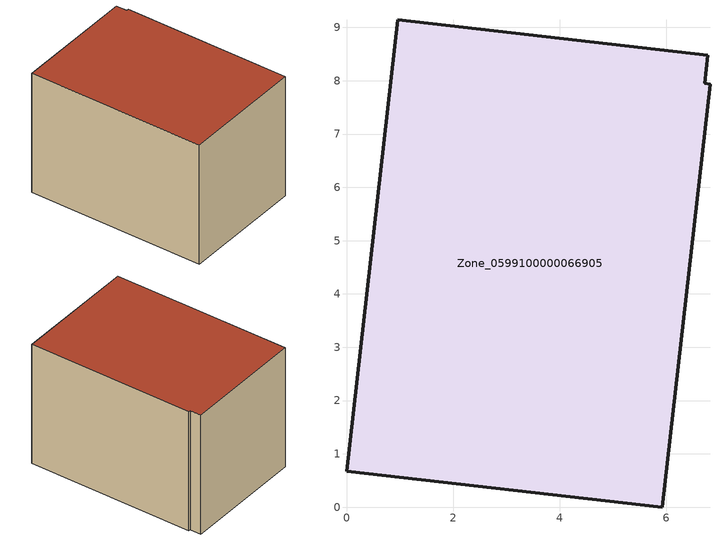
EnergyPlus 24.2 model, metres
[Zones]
Zone_0599100000066905
 floor ground (C_G): 5.92,0 0,0.67 0.96,9.14 6.78,8.48 6.72,7.96 6.82,7.94 z1.97
 wall outside (C_F): 0,0.67 5.92,0 6.82,7.94 6.72,7.96 6.78,8.48 0.96,9.14 0,0.67 z1.97:7.98
 roof outside (C_R): 6.78,8.48 0.96,9.14 0,0.67 5.92,0 6.82,7.94 6.72,7.96 z7.98
[BUILDING]
Pand.0599100000066905: North Axis=0; Terrain=City; Loads Convergence Tolerance Value=0.04; Temperature Convergence Tolerance Value=0.4; Solar Distribution=FullExterior; Maximum Number of Warmup Days=25; Minimum Number of Warmup Days=1
[Site:Location]
Rotterdam.The.Hague.AP_ZH_NLD Design_Conditions: Latitude=51.96; Longitude=4.45; Time Zone=1; Elevation=-4.5
[SITE:GROUNDTEMPERATURE:BUILDINGSURFACE]
18, 18, 18, 18, 18, 18, 18, 18, 18, 18, 18, 18
[MATERIAL] Thermal Absorptance=0.9; Solar Absorptance=0.7; Visible Absorptance=0.7
Name | Roughness | Thickness | Conductivity | Density | Specific Heat
G.TC.1946-1964 | MediumSmooth | 0.15 | 1 | 540 | 1210
F.TC.1946-1964 | Rough | 0.3 | 0.857143 | 1920 | 840
R.TC.1946-1964 | MediumRough | 0.2 | 0.235294 | 1500 | 1000
[CONSTRUCTION]
C_G: G.TC.1946-1964
C_F: F.TC.1946-1964
C_R: R.TC.1946-1964
[ZONE]
Zone_0599100000066905: Type=1; Multiplier=1; Ceiling Height=Autocalculate; Volume=Autocalculate; Floor Area=autocalculate; Part of Total Floor Area=Yes
[ZONEINFILTRATION:DESIGNFLOWRATE]
Infil_Zone_0599100000066905: Zone or ZoneList or Space or SpaceList=Zone_0599100000066905; Schedule=AlwaysOn; Design Flow Rate Calculation Method=Flow/Area; Flow Rate per Floor Area=0.003; Constant Term Coefficient=1; Temperature Term Coefficient=0; Velocity Term Coefficient=0; Velocity Squared Term Coefficient=0
[HVACTEMPLATE:ZONE:IDEALLOADSAIRSYSTEM]
Zone_0599100000066905: Maximum Heating Supply Air Temperature=50; Minimum Cooling Supply Air Temperature=13; Maximum Heating Supply Air Humidity Ratio=0.0156; Minimum Cooling Supply Air Humidity Ratio=0.0077; Heating Limit=NoLimit; Cooling Limit=NoLimit; Dehumidification Control Type=ConstantSensibleHeatRatio; Cooling Sensible Heat Ratio=0.7; Dehumidification Setpoint=60; Humidification Control Type=None; Humidification Setpoint=30; Outdoor Air Method=None; Outdoor Air Flow Rate per Person=0.00944; Outdoor Air Flow Rate per Zone Floor Area=0; Outdoor Air Flow Rate per Zone=0; Demand Controlled Ventilation Type=None; Outdoor Air Economizer Type=NoEconomizer; Heat Recovery Type=None; Sensible Heat Recovery Effectiveness=0.7; Latent Heat Recovery Effectiveness=0.65
[ZONECONTROL:THERMOSTAT]
ThermostatControl_Zone_0599100000066905: Zone or ZoneList=Zone_0599100000066905; Control Type Schedule=DualSetpointControlType; Control 1=Thermostat_Zone_0599100000066905; Temperature Difference Between Cutout And Setpoint=0
[THERMOSTATSETPOINT:DUALSETPOINT]
Thermostat_Zone_0599100000066905: Heating Setpoint Temperature Schedule=HeatingSetpoint_Zone_0599100000066905; Cooling Setpoint Temperature Schedule=CoolingSetpoint_Zone_0599100000066905
[SCHEDULE:COMPACT]
HeatingSetpoint_Zone_0599100000066905: Through: 12/31, For: AllDays, Until: 24:00, 21
CoolingSetpoint_Zone_0599100000066905: Through: 12/31, For: AllDays, Until: 24:00, 24
DualSetpointControlType: Through: 12/31, For: AllDays, Until: 24:00, 4
AlwaysOn: Through: 12/31, For: AllDays, Until: 24:00, 1
